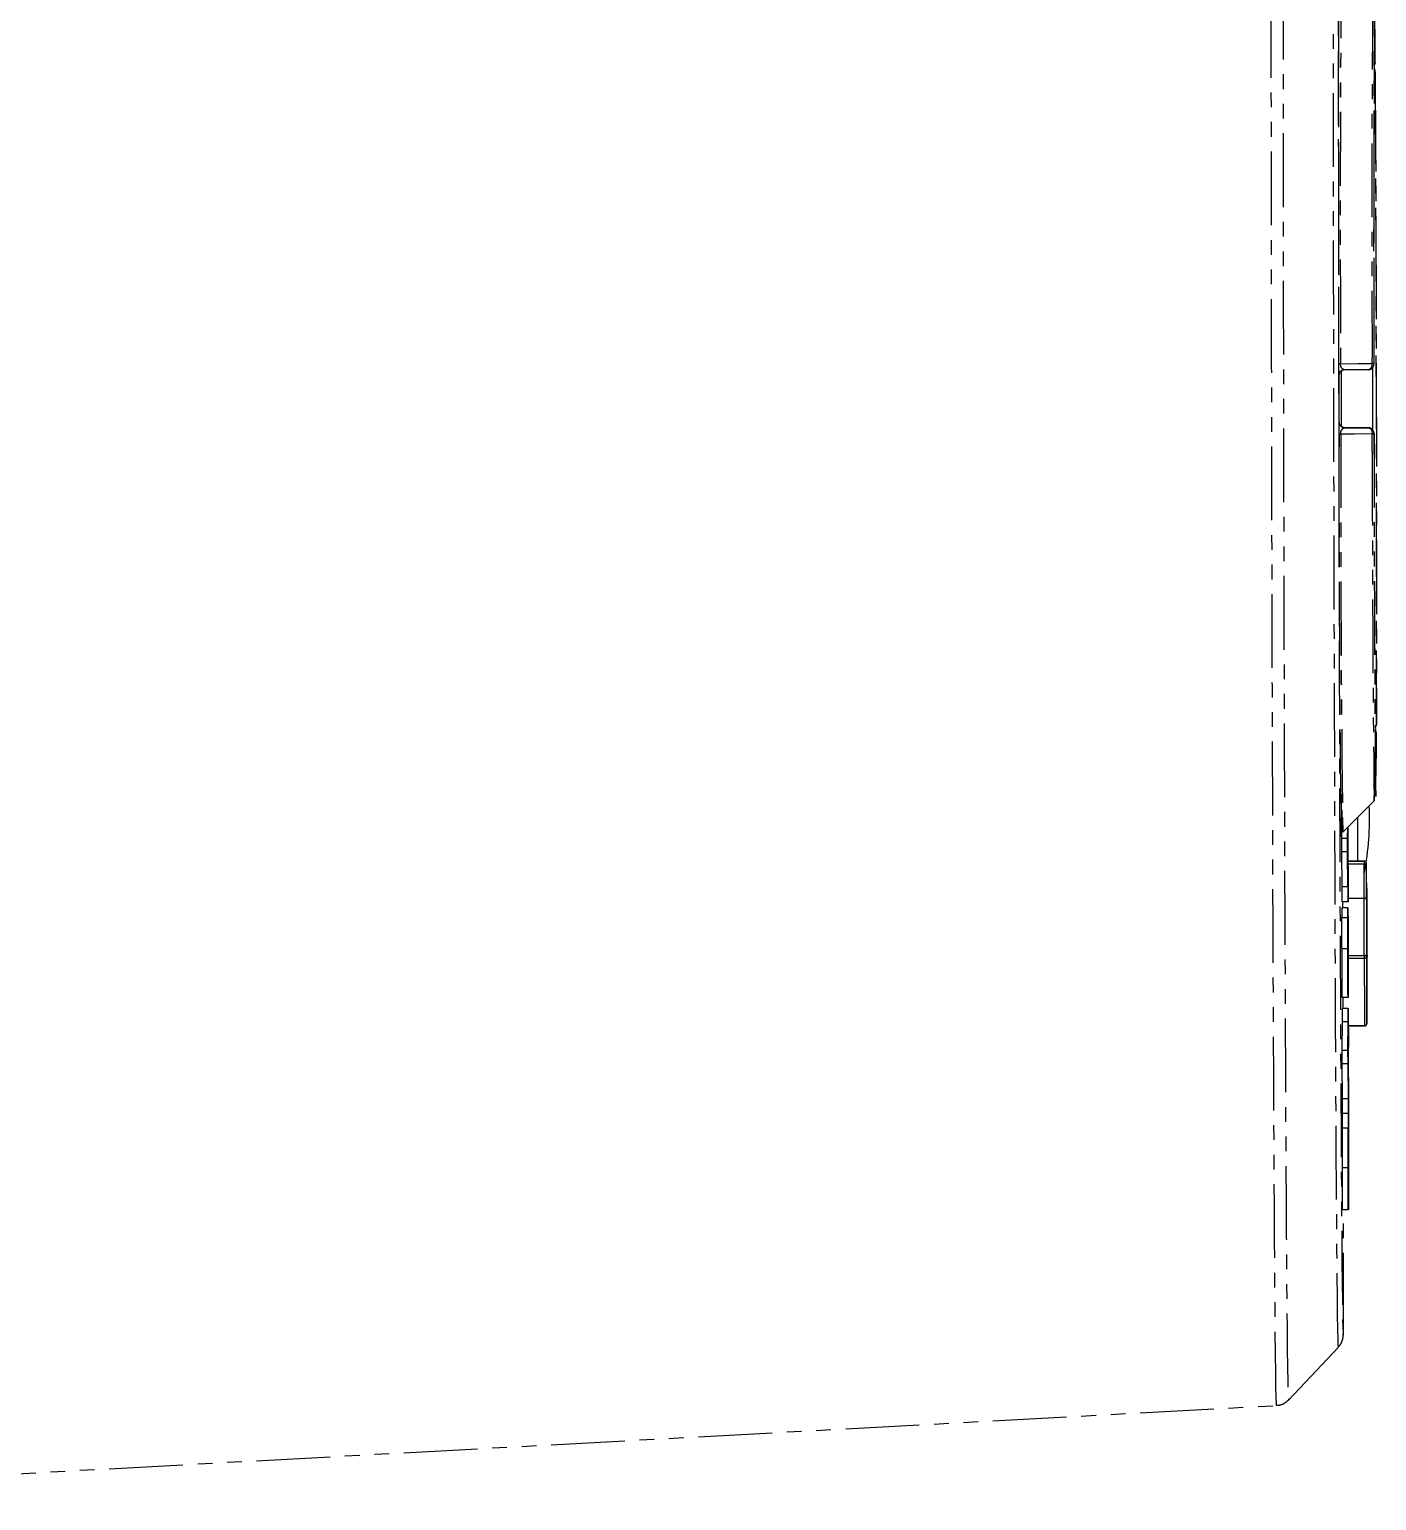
# Model space of a CAD drawing. Header units: millimetres. Extents: x 2312 to 3992, y 755 to 1943.
# Drawn here: x 3289.7 to 3405.7, y 978.3 to 1105 of the extents above; entities that cross this region are included whole.
import ezdxf

# ---------------------------------------------------------------- set-up
doc = ezdxf.new("R2010")
doc.units = ezdxf.units.MM
doc.linetypes.add('PHANTOM', pattern=[12.7, 6.35, -1.27, 1.27, -1.27, 1.27, -1.27])

msp = doc.modelspace()

# ---------------------------------------------------------------- linework, layer by layer
at = {"color": 7, "linetype": 'PHANTOM', "lineweight": 25}
for p, q in [((3405.579, 1102.096), (3405.579, 1104.337)), ((3405.579, 1102.096), (3405.562, 1101.97)), ((3405.601, 1101.344), (3405.6, 1099.103)), ((3405.327, 1076.221), (3405.326, 1076.725)), ((3402.694, 1075.6), (3402.846, 1075.713)), ((3405.163, 1075.727), (3405.172, 1075.73)), ((3405.475, 1076.19), (3405.483, 1076.194)), ((3402.489, 1075.19), (3402.47, 1075.183)), ((3402.477, 1071.183), (3402.496, 1071.19)), ((3402.996, 1070.691), (3402.978, 1070.684)), ((3404.993, 1070.693), (3402.996, 1070.691)), ((3404.984, 1070.69), (3404.993, 1070.693)), ((3405.341, 1068.622), (3405.337, 1070.159)), ((3405.493, 1070.194), (3405.485, 1070.19)), ((3405.689, 1047.413), (3405.697, 1045.175)), ((3405.661, 1044.532), (3405.678, 1044.406)), ((3405.686, 1042.168), (3405.678, 1044.406)), ((3402.798, 1035.876), (3405.501, 1038.588)), ((3405.501, 1038.588), (3405.498, 1038.592)), ((3402.715, 1035.33), (3402.736, 1037.802)), ((3403.215, 1035.331), (3403.224, 1036.303)), ((3403.238, 1036.26), (3403.235, 1036.006)), ((3403.235, 1036.006), (3403.241, 1032.638)), ((3403.245, 1036.324), (3403.246, 1035.614)), ((3402.652, 1035.522), (3402.651, 1035.523)), ((3403.215, 1035.331), (3402.715, 1035.33)), ((3402.717, 1034.185), (3402.715, 1035.33)), ((3403.217, 1034.186), (3403.215, 1035.331)), ((3403.233, 1035.836), (3403.221, 1034.471)), ((3403.239, 1032.846), (3403.233, 1035.836)), ((3403.245, 1035.613), (3403.236, 1035.613)), ((3403.246, 1035.614), (3403.245, 1035.613)), ((3403.217, 1034.186), (3402.717, 1034.185)), ((3402.748, 1031.177), (3402.717, 1034.185)), ((3403.248, 1031.178), (3403.217, 1034.186)), ((3403.221, 1034.471), (3403.239, 1032.846)), ((3404.65, 1033.385), (3403.24, 1033.382)), ((3403.24, 1033.379), (3404.649, 1033.381)), ((3404.649, 1033.128), (3403.24, 1033.125)), ((3403.25, 1032.981), (3403.24, 1032.981)), ((3403.251, 1032.981), (3403.24, 1032.981)), ((3403.241, 1032.638), (3403.244, 1032.397)), ((3403.25, 1032.981), (3403.251, 1032.981)), ((3403.251, 1032.981), (3403.256, 1029.892)), ((3404.649, 1033.381), (3404.65, 1033.385)), ((3403.248, 1031.178), (3402.748, 1031.177)), ((3404.861, 1031.007), (3404.853, 1025.491)), ((3404.861, 1031.007), (3404.862, 1030.724)), ((3404.861, 1031.007), (3404.861, 1031.007)), ((3403.255, 1029.892), (3402.755, 1029.891)), ((3402.806, 1029.361), (3402.805, 1029.891)), ((3403.256, 1029.892), (3403.255, 1029.892)), ((3403.256, 1030.201), (3404.652, 1030.203)), ((3404.645, 1025.271), (3404.652, 1030.203)), ((3404.853, 1030.062), (3404.845, 1025.129)), ((3404.863, 1030.582), (3404.859, 1028.037)), ((3404.86, 1030.724), (3404.862, 1030.724)), ((3404.86, 1030.582), (3404.863, 1030.582)), ((3402.728, 1028.507), (3402.734, 1028.51)), ((3403.228, 1028.508), (3402.728, 1028.507)), ((3403.234, 1028.51), (3402.734, 1028.51)), ((3402.743, 1029.36), (3402.744, 1029.361)), ((3403.243, 1029.361), (3402.743, 1029.36)), ((3402.744, 1028.51), (3402.743, 1029.36)), ((3403.244, 1029.362), (3402.744, 1029.361)), ((3403.228, 1028.508), (3403.234, 1028.51)), ((3403.234, 1028.51), (3403.236, 1027.824)), ((3403.243, 1029.361), (3403.244, 1029.362)), ((3403.248, 1026.399), (3403.243, 1029.361)), ((3403.25, 1028.654), (3403.258, 1028.657)), ((3403.258, 1028.657), (3403.26, 1028.077)), ((3403.254, 1027.283), (3403.253, 1027.282)), ((3403.26, 1028.077), (3403.259, 1027.531)), ((3404.858, 1027.612), (3404.855, 1025.067)), ((3404.856, 1028.037), (3404.859, 1028.037)), ((3404.856, 1027.612), (3404.858, 1027.612)), ((3404.858, 1027.612), (3404.872, 1024.855)), ((3404.859, 1028.037), (3404.872, 1025.279)), ((3404.878, 1027.4), (3404.87, 1021.885)), ((3404.876, 1027.825), (3404.872, 1025.279)), ((3404.875, 1027.4), (3404.878, 1027.4)), ((3404.876, 1027.825), (3404.878, 1027.542)), ((3404.876, 1027.825), (3404.876, 1027.825)), ((3404.876, 1027.542), (3404.878, 1027.542)), ((3403.232, 1025.832), (3402.732, 1025.831)), ((3403.249, 1026.399), (3403.248, 1026.399)), ((3403.265, 1025.268), (3404.645, 1025.271)), ((3404.645, 1025.017), (3403.265, 1025.015)), ((3404.853, 1025.35), (3404.854, 1025.067)), ((3404.854, 1025.067), (3404.855, 1025.067)), ((3404.872, 1024.855), (3404.868, 1022.309)), ((3404.87, 1025.279), (3404.872, 1025.279)), ((3404.873, 1019.402), (3404.88, 1024.335)), ((3404.868, 1022.168), (3404.87, 1021.885)), ((3403.255, 1021.654), (3402.755, 1021.653)), ((3402.821, 1020.699), (3402.82, 1021.653)), ((3404.87, 1021.885), (3404.87, 1021.885)), ((3402.747, 1017.082), (3402.768, 1019.554)), ((3403.268, 1019.555), (3402.768, 1019.554)), ((3402.771, 1020.698), (3402.772, 1020.699)), ((3403.271, 1020.699), (3402.771, 1020.698)), ((3403.272, 1020.7), (3402.772, 1020.699)), ((3403.247, 1017.083), (3403.268, 1019.555)), ((3403.271, 1020.699), (3403.272, 1020.7)), ((3403.272, 1020.7), (3403.278, 1017.366)), ((3403.274, 1019.233), (3404.673, 1019.236)), ((3403.275, 1019.199), (3404.674, 1019.202)), ((3403.247, 1017.083), (3402.747, 1017.082)), ((3402.749, 1015.938), (3402.747, 1017.082)), ((3403.249, 1015.939), (3403.247, 1017.083)), ((3403.265, 1017.588), (3403.253, 1016.223)), ((3403.27, 1014.598), (3403.265, 1017.588)), ((3403.269, 1018.013), (3403.267, 1017.759)), ((3403.267, 1017.759), (3403.272, 1014.391)), ((3403.276, 1017.366), (3403.267, 1017.366)), ((3403.278, 1017.366), (3403.276, 1017.366)), ((3403.249, 1015.939), (3402.749, 1015.938)), ((3402.779, 1012.93), (3402.749, 1015.938)), ((3403.279, 1012.93), (3403.249, 1015.939)), ((3403.253, 1016.223), (3403.27, 1014.598)), ((3403.282, 1014.734), (3403.272, 1014.734)), ((3403.281, 1014.733), (3403.272, 1014.733)), ((3403.281, 1014.733), (3403.282, 1014.734)), ((3403.282, 1014.734), (3403.291, 1009.651)), ((3403.272, 1014.391), (3403.275, 1014.149)), ((3403.279, 1012.93), (3402.779, 1012.93)), ((3403.286, 1011.654), (3402.786, 1011.653)), ((3403.267, 1010.4), (3402.767, 1010.399)), ((3403.282, 1009.604), (3403.284, 1010.236)), ((3403.291, 1009.651), (3403.287, 1008.675)), ((3403.279, 1008.194), (3403.279, 1008.194)), ((3403.287, 1008.675), (3403.285, 1008.063)), ((3403.265, 1006.989), (3402.765, 1006.988)), ((3402.771, 1003.375), (3402.765, 1006.988)), ((3403.271, 1003.376), (3403.265, 1006.989)), ((3403.269, 1005.596), (3403.282, 1005.601)), ((3403.282, 1005.601), (3403.281, 1006.418)), ((3403.283, 1006.393), (3403.285, 1005.602)), ((3403.285, 1005.602), (3403.292, 1005.605)), ((3403.292, 1005.605), (3403.285, 1005.605)), ((3403.295, 1006.454), (3403.297, 1006.454)), ((3403.297, 1006.454), (3403.302, 1003.389)), ((3403.271, 1003.376), (3402.771, 1003.375)), ((3402.868, 993.313), (3402.851, 1003.376)), ((3403.272, 1003.377), (3403.271, 1003.376)), ((3403.295, 1004.233), (3403.275, 1004.225)), ((3403.302, 1003.389), (3403.3, 1003.388)), ((3398.111, 986.996), (3402.426, 991.56)), ((3245.861, 978.341), (3397.101, 986.528))]:
    msp.add_line(p, q, dxfattribs=at)
at = {"color": 7, "linetype": 'PHANTOM', "lineweight": 25, "flags": 128}
for points in [[(3397.101, 986.528), (3397.101, 986.528), (3397.083, 986.709), (3397.065, 987.244), (3397.046, 988.133), (3397.027, 989.37), (3397.007, 990.951), (3396.988, 992.87), (3396.968, 995.118), (3396.948, 997.687), (3396.928, 1000.565), (3396.908, 1003.742), (3396.889, 1007.203), (3396.869, 1010.936), (3396.85, 1014.924), (3396.832, 1019.151), (3396.814, 1023.6), (3396.796, 1028.252), (3396.779, 1033.089), (3396.763, 1038.091), (3396.748, 1043.237), (3396.733, 1048.506), (3396.719, 1053.877), (3396.707, 1059.327), (3396.695, 1064.834), (3396.684, 1070.376), (3396.675, 1075.93), (3396.666, 1081.472), (3396.659, 1086.982), (3396.653, 1092.434), (3396.648, 1097.809), (3396.644, 1103.082), (3396.642, 1108.234), (3396.641, 1113.242), (3396.641, 1118.086), (3396.643, 1122.746), (3396.645, 1127.203), (3396.65, 1131.44), (3396.655, 1135.438), (3396.661, 1139.18), (3396.669, 1142.653), (3396.678, 1145.841), (3396.688, 1148.732), (3396.699, 1151.313), (3396.711, 1153.574), (3396.724, 1155.506), (3396.738, 1157.101), (3396.753, 1158.352), (3396.768, 1159.255), (3396.785, 1159.804), (3396.802, 1159.999), (3396.803, 1160)], [(3397.814, 1159.535), (3397.812, 1159.536), (3397.795, 1159.342), (3397.779, 1158.795), (3397.763, 1157.898), (3397.748, 1156.653), (3397.735, 1155.067), (3397.722, 1153.145), (3397.71, 1150.896), (3397.699, 1148.329), (3397.689, 1145.454), (3397.68, 1142.283), (3397.672, 1138.828), (3397.666, 1135.106), (3397.661, 1131.129), (3397.657, 1126.916), (3397.654, 1122.482), (3397.652, 1117.847), (3397.652, 1113.029), (3397.653, 1108.048), (3397.656, 1102.924), (3397.659, 1097.679), (3397.664, 1092.333), (3397.67, 1086.91), (3397.677, 1081.43), (3397.686, 1075.917), (3397.695, 1070.393), (3397.706, 1064.881), (3397.717, 1059.404), (3397.73, 1053.983), (3397.744, 1048.641), (3397.758, 1043.4), (3397.774, 1038.282), (3397.79, 1033.307), (3397.806, 1028.496), (3397.824, 1023.868), (3397.842, 1019.443), (3397.86, 1015.238), (3397.879, 1011.272), (3397.899, 1007.56), (3397.918, 1004.117), (3397.938, 1000.957), (3397.957, 998.094), (3397.977, 995.539), (3397.997, 993.303), (3398.017, 991.395), (3398.036, 989.822), (3398.055, 988.591), (3398.074, 987.708), (3398.092, 987.175), (3398.11, 986.995), (3398.111, 986.996)], [(3402.426, 991.56), (3402.426, 991.559), (3402.409, 991.72), (3402.392, 992.23), (3402.374, 993.088), (3402.355, 994.291), (3402.336, 995.831), (3402.317, 997.705), (3402.298, 999.902), (3402.279, 1002.414), (3402.26, 1005.23), (3402.241, 1008.339), (3402.222, 1011.725), (3402.203, 1015.376), (3402.185, 1019.275), (3402.167, 1023.406), (3402.15, 1027.751), (3402.133, 1032.291), (3402.117, 1037.006), (3402.102, 1041.878), (3402.087, 1046.884), (3402.074, 1052.003), (3402.061, 1057.214), (3402.049, 1062.494), (3402.038, 1067.819), (3402.028, 1073.168), (3402.02, 1078.518), (3402.012, 1083.845), (3402.006, 1089.127), (3402.001, 1094.341), (3401.997, 1099.464), (3401.994, 1104.475), (3401.993, 1109.352), (3401.992, 1114.074), (3401.993, 1118.622), (3401.996, 1122.974), (3401.999, 1127.114), (3402.004, 1131.022), (3402.01, 1134.683), (3402.017, 1138.08), (3402.026, 1141.2), (3402.035, 1144.028), (3402.045, 1146.552), (3402.057, 1148.762), (3402.07, 1150.648), (3402.083, 1152.202), (3402.097, 1153.417), (3402.112, 1154.289), (3402.128, 1154.813), (3402.145, 1154.987), (3402.146, 1154.987)], [(3402.555, 1153.949), (3402.541, 1153.762), (3402.525, 1153.211), (3402.51, 1152.303), (3402.496, 1151.042), (3402.482, 1149.434), (3402.47, 1147.487), (3402.459, 1145.209), (3402.448, 1142.61), (3402.439, 1139.702), (3402.431, 1136.497), (3402.424, 1133.011), (3402.418, 1129.258), (3402.414, 1125.255), (3402.411, 1121.021), (3402.409, 1116.573), (3402.408, 1111.933), (3402.409, 1107.12), (3402.411, 1102.156), (3402.414, 1097.063), (3402.418, 1091.864), (3402.424, 1086.582), (3402.431, 1081.241), (3402.439, 1075.865), (3402.448, 1070.476), (3402.459, 1065.101), (3402.47, 1059.761), (3402.483, 1054.482), (3402.496, 1049.287), (3402.51, 1044.199), (3402.526, 1039.241), (3402.541, 1034.434), (3402.558, 1029.8), (3402.575, 1025.361), (3402.593, 1021.135), (3402.611, 1017.141), (3402.63, 1013.398), (3402.649, 1009.922), (3402.668, 1006.729), (3402.687, 1003.832), (3402.707, 1001.245), (3402.726, 998.98), (3402.745, 997.045), (3402.764, 995.451), (3402.783, 994.204), (3402.801, 993.309), (3402.819, 992.771), (3402.833, 992.596)], [(3402.464, 1076.238), (3402.459, 1079.85), (3402.455, 1083.399), (3402.453, 1086.854), (3402.452, 1090.182), (3402.452, 1093.351), (3402.454, 1096.333), (3402.456, 1099.1), (3402.46, 1101.625), (3402.465, 1103.885), (3402.472, 1105.86), (3402.479, 1107.53), (3402.487, 1108.881), (3402.496, 1109.899), (3402.507, 1110.575), (3402.517, 1110.903), (3402.529, 1110.88), (3402.541, 1110.505), (3402.553, 1109.783), (3402.566, 1108.72), (3402.579, 1107.326)], [(3405.579, 1104.337), (3405.566, 1105.698), (3405.553, 1106.689), (3405.541, 1107.301), (3405.529, 1107.526), (3405.518, 1107.361), (3405.507, 1106.809), (3405.498, 1105.875), (3405.489, 1104.571), (3405.482, 1102.911), (3405.476, 1100.913), (3405.471, 1098.602), (3405.467, 1096.002), (3405.465, 1093.144), (3405.464, 1090.059), (3405.465, 1086.783), (3405.467, 1083.354), (3405.47, 1079.81), (3405.475, 1076.19)], [(3405.697, 1045.175), (3405.702, 1047.432), (3405.706, 1049.983), (3405.709, 1052.797), (3405.71, 1055.844), (3405.71, 1059.088), (3405.708, 1062.493), (3405.705, 1066.02), (3405.701, 1069.628), (3405.695, 1073.278), (3405.688, 1076.927), (3405.68, 1080.535), (3405.671, 1084.059), (3405.661, 1087.46), (3405.65, 1090.7), (3405.638, 1093.742), (3405.626, 1096.55), (3405.613, 1099.094), (3405.601, 1101.344)], [(3405.6, 1099.103), (3405.612, 1097.019), (3405.624, 1094.67), (3405.635, 1092.08), (3405.646, 1089.28), (3405.656, 1086.3), (3405.665, 1083.174), (3405.673, 1079.937), (3405.68, 1076.625), (3405.687, 1073.275), (3405.692, 1069.924), (3405.696, 1066.611), (3405.699, 1063.371), (3405.7, 1060.242), (3405.701, 1057.258), (3405.7, 1054.453), (3405.698, 1051.858), (3405.694, 1049.503), (3405.689, 1047.413)], [(3402.497, 1071.185), (3402.496, 1071.335), (3402.495, 1071.953), (3402.494, 1072.572), (3402.493, 1073.191), (3402.492, 1073.81), (3402.491, 1074.428), (3402.49, 1075.047), (3402.489, 1075.664)], [(3402.611, 1076.21), (3404.132, 1076.216), (3405.327, 1076.221)], [(3402.685, 1070.799), (3402.684, 1071.566), (3402.678, 1074.969), (3402.677, 1075.585)], [(3404.975, 1075.69), (3403.852, 1075.686), (3402.969, 1075.684)], [(3405.401, 1070.372), (3405.397, 1073.274), (3405.392, 1075.912)], [(3405.337, 1070.159), (3403.817, 1070.156), (3402.622, 1070.153)], [(3402.978, 1070.684), (3404.101, 1070.687), (3404.984, 1070.69)], [(3405.485, 1070.19), (3405.493, 1066.573), (3405.502, 1063.031), (3405.512, 1059.604), (3405.522, 1056.333), (3405.534, 1053.253), (3405.546, 1050.401), (3405.558, 1047.808), (3405.571, 1045.503), (3405.584, 1043.514), (3405.597, 1041.862), (3405.61, 1040.566), (3405.623, 1039.642), (3405.635, 1039.099), (3405.647, 1038.943), (3405.658, 1039.177), (3405.669, 1039.798), (3405.678, 1040.799), (3405.686, 1042.168)], [(3405.678, 1044.406), (3405.671, 1043.17), (3405.662, 1042.271), (3405.661, 1042.221)], [(3404.861, 1031.007), (3404.861, 1031.019), (3404.861, 1031.028), (3404.861, 1031.034), (3404.861, 1031.036), (3404.861, 1031.034), (3404.861, 1031.028), (3404.861, 1031.019), (3404.861, 1031.007)], [(3404.876, 1027.825), (3404.876, 1027.837), (3404.876, 1027.846), (3404.876, 1027.852), (3404.876, 1027.854), (3404.876, 1027.852), (3404.876, 1027.846), (3404.876, 1027.837), (3404.876, 1027.825)], [(3404.845, 1025.129), (3404.842, 1025.108), (3404.83, 1025.087), (3404.812, 1025.067), (3404.787, 1025.05), (3404.756, 1025.036), (3404.722, 1025.026), (3404.684, 1025.019), (3404.645, 1025.017)], [(3404.854, 1025.067), (3404.854, 1025.054), (3404.854, 1025.045), (3404.854, 1025.039), (3404.855, 1025.038), (3404.855, 1025.039), (3404.855, 1025.045), (3404.855, 1025.054), (3404.855, 1025.067)], [(3404.883, 1025.107), (3404.885, 1025.116), (3404.889, 1025.155)], [(3404.883, 1025.109), (3404.885, 1025.117), (3404.889, 1025.155)], [(3404.886, 1025.271), (3404.886, 1025.272), (3404.887, 1025.241), (3404.889, 1025.155)], [(3404.87, 1021.885), (3404.87, 1021.872), (3404.87, 1021.863), (3404.87, 1021.858), (3404.87, 1021.856), (3404.87, 1021.858), (3404.87, 1021.863), (3404.87, 1021.872), (3404.87, 1021.885)], [(3402.833, 992.596), (3402.836, 992.592), (3402.852, 992.773), (3402.868, 993.313)]]:
    msp.add_lwpolyline(points, dxfattribs=at)
at = {"color": 7, "linetype": 'PHANTOM', "lineweight": 25}
for centre, radius, start, end in [((6171.681, 1088.694), 2769.098, 179.547097, 180.258305), ((5641.386, 1088.46), 2236.091, 179.502437, 180.300687), ((5621.088, 1086.75), 2215.63, 179.529309, 180.272985), ((3401.26, 1104.485), 4.298, 357.5452, 6.23459), ((3154.291, 1100.344), 251.294, 0.39955, 0.90225), ((3405.398, 1101.317), 0.204, 7.61896, 62.28189), ((3405.101, 1101.343), 0.5, 0.35633, 38.11251), ((3402.593, 1076.515), 0.305, 245.02419, 273.52047), ((3402.97, 1075.184), 0.5, 90.09857, 180.09888), ((3404.879, 1076.135), 0.456, 282.18371, 10.8145), ((3404.975, 1076.19), 0.5, 270.09857, 0.09888), ((3405.345, 1075.935), 0.287, 63.19188, 93.66199), ((3402.604, 1069.856), 0.297, 86.61725, 115.90438), ((3402.977, 1071.184), 0.5, 180.09864, 270.09834), ((5772.871, 1065.209), 2370.254, 179.880493, 180.709083), ((3404.888, 1070.243), 0.457, 349.43053, 77.87658), ((3404.985, 1070.19), 0.5, 0.09864, 90.09834), ((3405.355, 1070.438), 0.28, 266.48606, 297.72202), ((5614.945, 1067.271), 2209.454, 179.924204, 180.667867), ((5997.521, 1066.08), 2595.05, 179.910713, 180.674669), ((5939.513, 1066.928), 2534.173, 179.961707, 180.640675), ((3405.494, 1045.201), 0.205, 297.93947, 352.6439), ((3405.197, 1045.174), 0.5, 321.98455, 359.84206), ((3338.372, 1040.988), 67.172, 357.95233, 0.58995), ((3401.007, 1042.002), 4.659, 354.03002, 2.69916), ((3316.946, 1038.39), 85.754, 358.08312, 0.52304), ((3380.602, 1037.011), 24.5, 349.14935, 2.69032), ((5354.248, 1040.307), 1950.196, 180.09313, 180.203408), ((5373.364, 1040.357), 1969.308, 180.093574, 180.202875), ((3427.507, 1033.241), 22.858, 179.64804, 180.28338), ((3404.65, 1033.181), 0.2, 0.11705, 90.10991), ((3404.695, 1033.357), 0.234, 258.66718, 311.42285), ((2613.866, 1030.96), 790.786, 359.94516, 0.157059), ((2561.348, 1030.869), 843.505, 359.94516, 0.157059), ((2803.322, 1026.243), 601.568, 359.896412, 0.660921), ((3404.677, 1030.026), 0.179, 11.69361, 98.09412), ((3378.526, 1030.608), 26.336, 359.94466, 0.25233), ((3378.542, 1027.426), 26.336, 359.94466, 0.25233), ((3404.67, 1025.093), 0.179, 11.69361, 98.09412), ((3458.921, 1025.221), 54.276, 179.94747, 180.21494), ((5777.846, 1033.669), 2373.217, 180.208878, 180.348456), ((5755.97, 1033.701), 2351.141, 180.208878, 180.348456), ((3431.189, 1025.466), 26.336, 179.94466, 180.25233), ((3454.143, 1024.527), 49.263, 179.1351, 180.2239), ((3431.204, 1022.284), 26.336, 179.94466, 180.25233), ((3404.689, 1019.421), 0.186, 265.27935, 354.11296), ((3405.699, 1019.231), 1.026, 179.73008, 181.64408), ((3404.673, 1019.402), 0.2, 270.09849, 359.91832), ((3401.368, 993.311), 1.5, 358.75998, 0.09872)]:
    msp.add_arc(centre, radius, start, end, dxfattribs=at)
for points, knots in [([(3402.47, 1075.183), (3402.469, 1075.194), (3402.468, 1075.217), (3402.467, 1075.408), (3402.465, 1075.688), (3402.464, 1075.99), (3402.464, 1076.156), (3402.464, 1076.238)], [0, 0, 0, 0, 0.2502314, 0.5000296, 0.7491734, 0.874662, 1, 1, 1, 1]), ([(3402.6, 1075.505), (3402.625, 1075.533), (3402.675, 1075.589), (3402.738, 1075.622), (3402.769, 1075.639)], [0, 0, 0, 0, 0.5004437, 1, 1, 1, 1]), ([(3402.969, 1075.684), (3402.928, 1075.689), (3402.848, 1075.699), (3402.751, 1075.776), (3402.684, 1075.875), (3402.643, 1075.967), (3402.619, 1076.062), (3402.611, 1076.147), (3402.611, 1076.189), (3402.611, 1076.21)], [0, 0, 0, 0, 0.28654563, 0.56106869, 0.68919014, 0.8054766, 0.90650496, 0.95317639, 1, 1, 1, 1]), ([(3405.196, 1075.74), (3405.236, 1075.764), (3405.323, 1075.813), (3405.408, 1075.92), (3405.47, 1076.049), (3405.478, 1076.14), (3405.483, 1076.194)], [0, 0, 0, 0, 0.2335598, 0.4987543, 0.7053199, 1, 1, 1, 1]), ([(3402.474, 1070.124), (3402.474, 1070.206), (3402.474, 1070.372), (3402.474, 1070.674), (3402.474, 1070.956), (3402.475, 1071.148), (3402.476, 1071.171), (3402.477, 1071.183)], [0, 0, 0, 0, 0.1253862, 0.2510607, 0.5003133, 0.7501156, 1, 1, 1, 1]), ([(3402.996, 1070.691), (3402.925, 1070.699), (3402.818, 1070.712), (3402.687, 1070.791), (3402.633, 1070.849), (3402.608, 1070.876)], [0, 0, 0, 0, 0.4990701, 0.7628027, 1, 1, 1, 1]), ([(3402.622, 1070.153), (3402.621, 1070.174), (3402.621, 1070.216), (3402.629, 1070.301), (3402.653, 1070.397), (3402.693, 1070.489), (3402.76, 1070.589), (3402.857, 1070.667), (3402.937, 1070.678), (3402.978, 1070.684)], [0, 0, 0, 0, 0.0469095, 0.0936327, 0.1947106, 0.3110168, 0.4391204, 0.7135016, 1, 1, 1, 1]), ([(3405.204, 1070.647), (3405.173, 1070.659), (3405.105, 1070.687), (3405.033, 1070.691), (3404.993, 1070.693)], [0, 0, 0, 0, 0.4553313, 1, 1, 1, 1]), ([(3405.493, 1070.194), (3405.488, 1070.248), (3405.48, 1070.339), (3405.418, 1070.467), (3405.332, 1070.574), (3405.245, 1070.624), (3405.204, 1070.647)], [0, 0, 0, 0, 0.2946467, 0.5012456, 0.7664226, 1, 1, 1, 1]), ([(3402.698, 1046.137), (3402.694, 1046.137), (3402.687, 1046.136), (3402.676, 1046.131), (3402.675, 1046.122), (3402.674, 1046.116)], [0, 0, 0, 0, 0.2172611, 0.4477367, 1, 1, 1, 1]), ([(3403.245, 1035.613), (3403.245, 1035.73), (3403.244, 1035.964), (3403.243, 1036.244), (3403.243, 1036.316), (3403.243, 1036.322)], [0, 0, 0, 0, 0.4795717, 0.9562726, 1, 1, 1, 1]), ([(3403.244, 1032.397), (3403.245, 1032.307), (3403.246, 1032.148), (3403.248, 1032.103), (3403.248, 1032.084)], [0, 0, 0, 0, 0.5603886, 1, 1, 1, 1]), ([(3403.248, 1032.084), (3403.249, 1032.091), (3403.25, 1032.107), (3403.25, 1032.443), (3403.25, 1032.776), (3403.25, 1032.981)], [0, 0, 0, 0, 0.2808814, 0.5588569, 1, 1, 1, 1]), ([(3402.755, 1029.891), (3402.754, 1030.08), (3402.753, 1030.462), (3402.751, 1030.869), (3402.749, 1031.06), (3402.748, 1031.177)], [0, 0, 0, 0, 0.277759, 0.5582123, 1, 1, 1, 1]), ([(3403.255, 1029.892), (3403.254, 1030.081), (3403.253, 1030.462), (3403.251, 1030.87), (3403.249, 1031.061), (3403.248, 1031.178)], [0, 0, 0, 0, 0.277759, 0.5582123, 1, 1, 1, 1]), ([(3402.732, 1025.831), (3402.731, 1026.337), (3402.729, 1027.24), (3402.728, 1028.12), (3402.728, 1028.507)], [0, 0, 0, 0, 0.5599154, 1, 1, 1, 1]), ([(3403.232, 1025.832), (3403.231, 1026.338), (3403.229, 1027.241), (3403.228, 1028.121), (3403.228, 1028.508)], [0, 0, 0, 0, 0.5599154, 1, 1, 1, 1]), ([(3403.244, 1029.362), (3403.244, 1029.25), (3403.245, 1029.027), (3403.246, 1028.778), (3403.248, 1028.649), (3403.249, 1028.652), (3403.25, 1028.654)], [0, 0, 0, 0, 0.1867494, 0.3723338, 0.5591229, 1, 1, 1, 1]), ([(3403.236, 1027.824), (3403.235, 1027.735), (3403.234, 1027.556), (3403.233, 1027.055), (3403.233, 1026.384), (3403.234, 1025.958), (3403.234, 1025.745)], [0, 0, 0, 0, 0.2807684, 0.5596325, 0.7793612, 1, 1, 1, 1]), ([(3403.253, 1027.282), (3403.252, 1027.279), (3403.251, 1027.272), (3403.249, 1027.21), (3403.249, 1026.843), (3403.249, 1026.548), (3403.249, 1026.399)], [0, 0, 0, 0, 0.2814958, 0.5616084, 0.7793283, 1, 1, 1, 1]), ([(3403.262, 1025.615), (3403.261, 1025.856), (3403.26, 1026.336), (3403.258, 1026.964), (3403.256, 1027.254), (3403.255, 1027.273), (3403.254, 1027.283)], [0, 0, 0, 0, 0.2811486, 0.5595012, 0.7791204, 1, 1, 1, 1]), ([(3403.259, 1027.531), (3403.26, 1027.151), (3403.262, 1026.47), (3403.264, 1025.698), (3403.264, 1025.358)], [0, 0, 0, 0, 0.559112, 1, 1, 1, 1]), ([(3402.755, 1021.653), (3402.753, 1021.696), (3402.748, 1021.783), (3402.741, 1022.68), (3402.735, 1024.179), (3402.733, 1025.28), (3402.732, 1025.831)], [0, 0, 0, 0, 0.2808621, 0.5603944, 0.779988, 1, 1, 1, 1]), ([(3403.255, 1021.654), (3403.253, 1021.697), (3403.248, 1021.784), (3403.241, 1022.681), (3403.235, 1024.18), (3403.233, 1025.281), (3403.232, 1025.832)], [0, 0, 0, 0, 0.2808621, 0.5603944, 0.779988, 1, 1, 1, 1]), ([(3403.234, 1025.745), (3403.234, 1025.509), (3403.235, 1025.038), (3403.238, 1024.21), (3403.243, 1023.558), (3403.248, 1023.209), (3403.251, 1023.178), (3403.252, 1023.163)], [0, 0, 0, 0, 0.1250099, 0.2499863, 0.4986889, 0.7491401, 1, 1, 1, 1]), ([(3403.252, 1023.163), (3403.254, 1023.177), (3403.256, 1023.206), (3403.26, 1023.488), (3403.263, 1024.079), (3403.263, 1024.907), (3403.262, 1025.379), (3403.262, 1025.615)], [0, 0, 0, 0, 0.2509733, 0.5016441, 0.7501459, 0.874991, 1, 1, 1, 1]), ([(3403.264, 1025.358), (3403.265, 1024.761), (3403.266, 1023.864), (3403.266, 1022.888), (3403.264, 1022.172), (3403.26, 1021.72), (3403.257, 1021.676), (3403.255, 1021.654)], [0, 0, 0, 0, 0.2489102, 0.3740533, 0.4992899, 0.7492242, 1, 1, 1, 1]), ([(3402.768, 1019.554), (3402.769, 1019.655), (3402.77, 1019.796), (3402.771, 1020.266), (3402.771, 1020.554), (3402.771, 1020.698)], [0, 0, 0, 0, 0.5606419, 0.7798878, 1, 1, 1, 1]), ([(3403.268, 1019.555), (3403.269, 1019.656), (3403.27, 1019.797), (3403.271, 1020.267), (3403.271, 1020.555), (3403.271, 1020.699)], [0, 0, 0, 0, 0.5606419, 0.7798878, 1, 1, 1, 1]), ([(3403.272, 1018.254), (3403.272, 1018.231), (3403.271, 1018.188), (3403.27, 1018.066), (3403.269, 1018.013)], [0, 0, 0, 0, 0.559614, 1, 1, 1, 1]), ([(3403.276, 1017.366), (3403.276, 1017.486), (3403.276, 1017.725), (3403.275, 1018.056), (3403.273, 1018.242), (3403.273, 1018.25), (3403.272, 1018.254)], [0, 0, 0, 0, 0.2811955, 0.5607077, 0.7796524, 1, 1, 1, 1]), ([(3403.28, 1013.836), (3403.28, 1013.844), (3403.281, 1013.859), (3403.282, 1014.195), (3403.281, 1014.529), (3403.281, 1014.733)], [0, 0, 0, 0, 0.28088141, 0.55885689, 1, 1, 1, 1]), ([(3403.275, 1014.149), (3403.276, 1014.06), (3403.278, 1013.9), (3403.279, 1013.856), (3403.28, 1013.836)], [0, 0, 0, 0, 0.5603886, 1, 1, 1, 1]), ([(3402.786, 1011.653), (3402.786, 1011.841), (3402.785, 1012.218), (3402.782, 1012.623), (3402.78, 1012.813), (3402.779, 1012.93)], [0, 0, 0, 0, 0.2779893, 0.5583685, 1, 1, 1, 1]), ([(3403.286, 1011.654), (3403.286, 1011.842), (3403.285, 1012.219), (3403.282, 1012.623), (3403.28, 1012.814), (3403.279, 1012.93)], [0, 0, 0, 0, 0.2779893, 0.5583685, 1, 1, 1, 1]), ([(3402.785, 1010.399), (3402.785, 1010.534), (3402.786, 1010.74), (3402.787, 1011.205), (3402.786, 1011.504), (3402.786, 1011.653)], [0, 0, 0, 0, 0.4844653, 0.7419878, 1, 1, 1, 1]), ([(3403.284, 1010.236), (3403.285, 1010.397), (3403.286, 1010.639), (3403.287, 1011.143), (3403.286, 1011.483), (3403.286, 1011.654)], [0, 0, 0, 0, 0.5008588, 0.7500558, 1, 1, 1, 1]), ([(3402.765, 1006.988), (3402.764, 1007.391), (3402.763, 1008.197), (3402.762, 1009.189), (3402.762, 1009.84), (3402.764, 1010.312), (3402.765, 1010.365), (3402.767, 1010.399)], [0, 0, 0, 0, 0.2507387, 0.5006348, 0.6258254, 0.7509246, 1, 1, 1, 1]), ([(3403.265, 1006.989), (3403.264, 1007.393), (3403.263, 1008.197), (3403.262, 1009.186), (3403.262, 1009.838), (3403.263, 1010.179), (3403.265, 1010.364), (3403.266, 1010.388), (3403.267, 1010.4)], [0, 0, 0, 0, 0.2506607, 0.49794369, 0.62505009, 0.74850346, 0.86304556, 1, 1, 1, 1]), ([(3403.267, 1010.4), (3403.268, 1010.37), (3403.27, 1010.313), (3403.273, 1009.838), (3403.276, 1009.103), (3403.278, 1008.515), (3403.279, 1008.194)], [0, 0, 0, 0, 0.25974729, 0.49885509, 0.72623824, 1, 1, 1, 1]), ([(3403.279, 1008.194), (3403.279, 1008.355), (3403.279, 1008.669), (3403.28, 1009.179), (3403.281, 1009.433), (3403.282, 1009.604)], [0, 0, 0, 0, 0.254228, 0.4964433, 1, 1, 1, 1]), ([(3403.27, 1008.891), (3403.269, 1008.873), (3403.268, 1008.845), (3403.266, 1008.598), (3403.266, 1008.308), (3403.266, 1007.94), (3403.266, 1007.387), (3403.267, 1006.944), (3403.267, 1006.653)], [0, 0, 0, 0, 0.2489128, 0.3771277, 0.4994141, 0.6203197, 0.749749, 1, 1, 1, 1]), ([(3403.281, 1006.418), (3403.28, 1006.74), (3403.28, 1007.224), (3403.278, 1007.839), (3403.276, 1008.242), (3403.275, 1008.56), (3403.272, 1008.843), (3403.271, 1008.872), (3403.27, 1008.891)], [0, 0, 0, 0, 0.2508102, 0.3774947, 0.5007393, 0.621995, 0.7507204, 1, 1, 1, 1]), ([(3403.285, 1008.063), (3403.284, 1007.887), (3403.283, 1007.666), (3403.282, 1007.241), (3403.282, 1006.88), (3403.283, 1006.589), (3403.283, 1006.393)], [0, 0, 0, 0, 0.5004629, 0.6280323, 0.7495371, 1, 1, 1, 1]), ([(3403.267, 1006.653), (3403.268, 1006.477), (3403.268, 1006.124), (3403.269, 1005.772), (3403.269, 1005.596)], [0, 0, 0, 0, 0.5000661, 1, 1, 1, 1]), ([(3403.292, 1005.605), (3403.293, 1005.597), (3403.294, 1005.589), (3403.295, 1005.743), (3403.295, 1005.838), (3403.296, 1006.07), (3403.295, 1006.3), (3403.295, 1006.454)], [0, 0, 0, 0, 0.50044501, 0.56652681, 0.62576581, 0.75032225, 1, 1, 1, 1]), ([(3403.275, 1004.225), (3403.275, 1004.223), (3403.274, 1004.22), (3403.272, 1004.184), (3403.272, 1004.028), (3403.272, 1003.763), (3403.272, 1003.532), (3403.272, 1003.377)], [0, 0, 0, 0, 0.2497875, 0.4986891, 0.623422, 0.7479725, 1, 1, 1, 1]), ([(3403.3, 1003.388), (3403.3, 1003.542), (3403.3, 1003.773), (3403.298, 1004.041), (3403.297, 1004.27), (3403.296, 1004.25), (3403.295, 1004.233)], [0, 0, 0, 0, 0.25077927, 0.37643473, 0.50023154, 1, 1, 1, 1]), ([(3402.433, 991.579), (3402.486, 991.637), (3402.607, 991.769), (3402.71, 991.978), (3402.774, 992.151), (3402.809, 992.29), (3402.829, 992.408), (3402.84, 992.517), (3402.852, 992.689), (3402.86, 992.927), (3402.866, 993.207), (3402.868, 993.278)], [0, 0, 0, 0, 0.0230388, 0.0518609, 0.0772407, 0.1069632, 0.156677, 0.2451322, 0.4110496, 0.8513138, 1, 1, 1, 1]), ([(3397.102, 986.553), (3397.207, 986.555), (3397.474, 986.561), (3397.834, 986.748), (3398.094, 986.957), (3398.179, 987.081), (3398.197, 987.107)], [0, 0, 0, 0, 0.2388697, 0.6104682, 0.9186956, 1, 1, 1, 1])]:
    msp.add_open_spline(points, degree=3, knots=knots, dxfattribs=at)
for points in [[(3402.489, 1075.19), (3402.494, 1075.248), (3402.504, 1075.362), (3402.568, 1075.457), (3402.6, 1075.505)], [(3402.608, 1070.876), (3402.576, 1070.924), (3402.511, 1071.019), (3402.501, 1071.133), (3402.496, 1071.19)]]:
    msp.add_open_spline(points, degree=3, dxfattribs=at)

doc.saveas('drawing.dxf')
